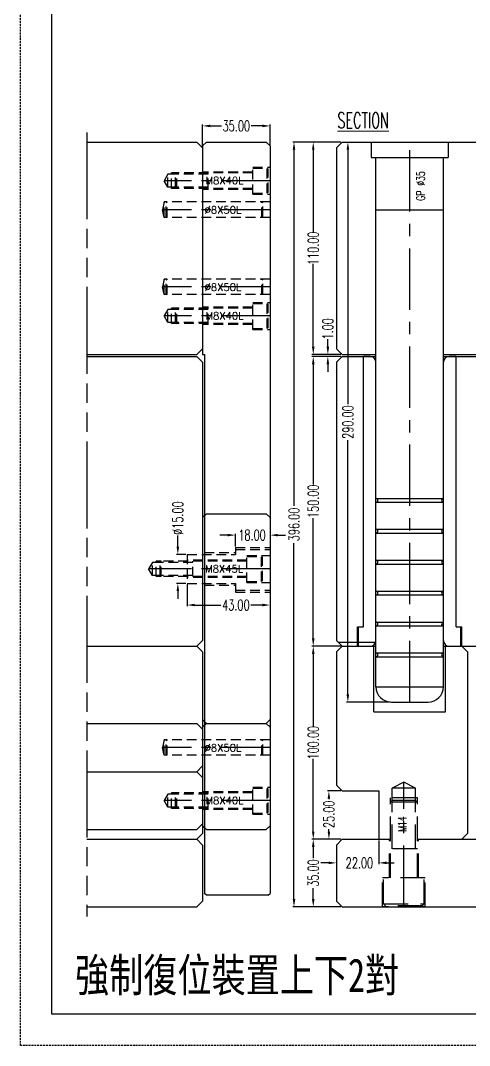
# Model space of a CAD drawing. Header units: inches. Extents: x 179987 to 181505, y -56815 to -55741.
# Drawn here: x 179987 to 180219, y -56815 to -56285 of the extents above; entities that cross this region are included whole.
import ezdxf

# ---------------------------------------------------------------- set-up
doc = ezdxf.new("R2010")
doc.units = ezdxf.units.IN
doc.header["$LTSCALE"] = 2
doc.header["$MEASUREMENT"] = 0
doc.header["$PDMODE"] = 3
doc.header["$PDSIZE"] = 0.3125
for name, pattern in [('CENTER', [50.8, 31.75, -6.35, 6.35, -6.35]), ('DASHED', [0.75, 0.5, -0.25]), ('HIDDEN', [9.525, 6.35, -3.175]), ('PHANTOM', [0.8, 0.45, -0.05, 0.1, -0.05, 0.1, -0.05])]:
    doc.linetypes.add(name, pattern=pattern)
doc.layers.get('0').update_dxf_attribs({"linetype": 'CONTINUOUS'})
doc.layers.get('Defpoints').update_dxf_attribs({"linetype": 'CONTINUOUS'})
for name, color, linetype in [('A', 7, 'CONTINUOUS'), ('PIN', 4, 'CONTINUOUS'), ('SCREW', 52, 'HIDDEN'), ('SLIDE', 6, 'CONTINUOUS'), ('text', 7, 'CONTINUOUS'), ('文字', 1, 'CONTINUOUS')]:
    doc.layers.add(name, color=color, linetype=linetype)
doc.layers.add('dim', color=3, linetype='CONTINUOUS', lineweight=15)
doc.layers.add('MBOM-ASSIS-LAYER', color=71, linetype='CONTINUOUS', lineweight=9)
doc.styles.add('ROMANC', font='romanc', dxfattribs={"width": 0.6, "height": 1})
doc.styles.get("Standard").update_dxf_attribs({"font": 'txt.shx', "width": 0.67})
doc.styles.add('txt', font='txt.shx', dxfattribs={"width": 0.75, "height": 3.2})
doc.styles.add('新字体', font='KAIU.TTF', dxfattribs={"width": 0.75})
doc.dimstyles.new('2.00', dxfattribs={"dimtxt": 5.5, "dimasz": 4, "dimexe": 0.666, "dimexo": 0.626, "dimgap": 1, "dimtad": 0, "dimzin": 0, "dimdsep": 46, "dimtxsty": 'Standard', "dimcen": 0.09, "dimclrd": 3, "dimclre": 3, "dimclrt": 7, "dimazin": 0, "dimtfac": 1, "dimtofl": 0, "dimtmove": 0, "dimatfit": 0, "dimfxl": 0, "dimtolj": 1, "dimtzin": 0, "dimarcsym": 0})

# ---------------------------------------------------------------- blocks, each defined once
blk = doc.blocks.new('*D40293')
at = {"layer": 'Defpoints', "color": 0}
for p in [(180145.88, -56457.51), (180153.29, -56457.51), (180153.29, -56458.51)]:
    blk.add_point(p, dxfattribs=at)
at = {"layer": 'dim', "color": 3, "linetype": 'ByBlock', "lineweight": -2}
for p, q in [((180145.88, -56453.51), (180145.88, -56449.51)), ((180152.66, -56457.51), (180145.22, -56457.51)), ((180152.66, -56458.51), (180145.22, -56458.51)), ((180145.88, -56462.51), (180145.88, -56466.51))]:
    blk.add_line(p, q, dxfattribs=at)
at = {"layer": 'dim', "color": 3, "linetype": 'ByBlock'}
for points in [[(180145.22, -56453.51), (180146.55, -56453.51), (180145.88, -56457.51)], [(180146.55, -56462.51), (180145.22, -56462.51), (180145.88, -56458.51)]]:
    blk.add_solid(points, dxfattribs=at)
at = {"layer": 'dim', "color": 7, "linetype": 'ByBlock', "insert": (180145.88, -56444.21), "char_height": 5.5, "attachment_point": 5, "rotation": 90}
blk.add_mtext('\\A1;1.00', dxfattribs=at)
blk = doc.blocks.new('*D40294')
at = {"layer": 'Defpoints', "color": 0}
for p in [(180138.32, -56347.51), (180153.29, -56347.51), (180153.29, -56457.51)]:
    blk.add_point(p, dxfattribs=at)
at = {"layer": 'dim', "color": 3, "linetype": 'ByBlock', "lineweight": -2}
for p, q in [((180152.66, -56347.51), (180137.66, -56347.51)), ((180138.32, -56351.51), (180138.32, -56394.45)), ((180138.32, -56453.51), (180138.32, -56410.58)), ((180152.66, -56457.51), (180137.66, -56457.51))]:
    blk.add_line(p, q, dxfattribs=at)
at = {"layer": 'dim', "color": 3, "linetype": 'ByBlock'}
for points in [[(180138.99, -56351.51), (180137.66, -56351.51), (180138.32, -56347.51)], [(180137.66, -56453.51), (180138.99, -56453.51), (180138.32, -56457.51)]]:
    blk.add_solid(points, dxfattribs=at)
at = {"layer": 'dim', "color": 7, "linetype": 'ByBlock', "insert": (180138.32, -56402.51), "char_height": 5.5, "attachment_point": 5, "rotation": 90}
blk.add_mtext('\\A1;110.00', dxfattribs=at)
blk = doc.blocks.new('*D40295')
at = {"layer": 'Defpoints', "color": 0}
for p in [(180138.32, -56458.51), (180153.29, -56458.51), (180153.29, -56608.51)]:
    blk.add_point(p, dxfattribs=at)
at = {"layer": 'dim', "color": 3, "linetype": 'ByBlock', "lineweight": -2}
for p, q in [((180152.66, -56458.51), (180137.66, -56458.51)), ((180138.32, -56462.51), (180138.32, -56524.84)), ((180138.32, -56604.51), (180138.32, -56542.19)), ((180152.66, -56608.51), (180137.66, -56608.51))]:
    blk.add_line(p, q, dxfattribs=at)
at = {"layer": 'dim', "color": 3, "linetype": 'ByBlock'}
for points in [[(180138.99, -56462.51), (180137.66, -56462.51), (180138.32, -56458.51)], [(180137.66, -56604.51), (180138.99, -56604.51), (180138.32, -56608.51)]]:
    blk.add_solid(points, dxfattribs=at)
at = {"layer": 'dim', "color": 7, "linetype": 'ByBlock', "insert": (180138.32, -56533.51), "char_height": 5.5, "attachment_point": 5, "rotation": 90}
blk.add_mtext('\\A1;150.00', dxfattribs=at)
blk = doc.blocks.new('*D40296')
at = {"layer": 'Defpoints', "color": 0}
for p in [(180138.32, -56608.51), (180153.29, -56608.51), (180153.29, -56708.51)]:
    blk.add_point(p, dxfattribs=at)
at = {"layer": 'dim', "color": 3, "linetype": 'ByBlock', "lineweight": -2}
for p, q in [((180152.66, -56608.51), (180137.66, -56608.51)), ((180138.32, -56612.51), (180138.32, -56650.14)), ((180138.32, -56704.51), (180138.32, -56666.88)), ((180152.66, -56708.51), (180137.66, -56708.51))]:
    blk.add_line(p, q, dxfattribs=at)
at = {"layer": 'dim', "color": 3, "linetype": 'ByBlock'}
for points in [[(180138.99, -56612.51), (180137.66, -56612.51), (180138.32, -56608.51)], [(180137.66, -56704.51), (180138.99, -56704.51), (180138.32, -56708.51)]]:
    blk.add_solid(points, dxfattribs=at)
at = {"layer": 'dim', "color": 7, "linetype": 'ByBlock', "insert": (180138.32, -56658.51), "char_height": 5.5, "attachment_point": 5, "rotation": 90}
blk.add_mtext('\\A1;100.00', dxfattribs=at)
blk = doc.blocks.new('*D40297')
at = {"layer": 'Defpoints', "color": 0}
for p in [(180138.32, -56708.51), (180153.29, -56708.51), (180153.29, -56743.51)]:
    blk.add_point(p, dxfattribs=at)
at = {"layer": 'dim', "color": 3, "linetype": 'ByBlock', "lineweight": -2}
for p, q in [((180152.66, -56708.51), (180137.66, -56708.51)), ((180138.32, -56712.51), (180138.32, -56718.26)), ((180138.32, -56739.51), (180138.32, -56733.77)), ((180152.66, -56743.51), (180137.66, -56743.51))]:
    blk.add_line(p, q, dxfattribs=at)
at = {"layer": 'dim', "color": 3, "linetype": 'ByBlock'}
for points in [[(180138.99, -56712.51), (180137.66, -56712.51), (180138.32, -56708.51)], [(180137.66, -56739.51), (180138.99, -56739.51), (180138.32, -56743.51)]]:
    blk.add_solid(points, dxfattribs=at)
at = {"layer": 'dim', "color": 7, "linetype": 'ByBlock', "insert": (180138.32, -56726.01), "char_height": 5.5, "attachment_point": 5, "rotation": 90}
blk.add_mtext('\\A1;35.00', dxfattribs=at)
blk = doc.blocks.new('*D40298')
at = {"layer": 'Defpoints', "color": 0}
for p in [(180146.44, -56683.51), (180153.29, -56683.51), (180153.29, -56708.51)]:
    blk.add_point(p, dxfattribs=at)
at = {"layer": 'dim', "color": 3, "linetype": 'ByBlock', "lineweight": -2}
for p, q in [((180152.66, -56683.51), (180145.77, -56683.51)), ((180146.44, -56687.51), (180146.44, -56687.8)), ((180146.44, -56704.51), (180146.44, -56703.31)), ((180152.66, -56708.51), (180145.77, -56708.51))]:
    blk.add_line(p, q, dxfattribs=at)
at = {"layer": 'dim', "color": 3, "linetype": 'ByBlock'}
for points in [[(180147.1, -56687.51), (180145.77, -56687.51), (180146.44, -56683.51)], [(180145.77, -56704.51), (180147.1, -56704.51), (180146.44, -56708.51)]]:
    blk.add_solid(points, dxfattribs=at)
at = {"layer": 'dim', "color": 7, "linetype": 'ByBlock', "insert": (180146.44, -56695.56), "char_height": 5.5, "attachment_point": 5, "rotation": 90}
blk.add_mtext('\\A1;25.00', dxfattribs=at)
blk = doc.blocks.new('*D40299')
at = {"layer": 'Defpoints', "color": 0}
for p in [(180150.29, -56711.51), (180172.29, -56708.51), (180172.29, -56720.73)]:
    blk.add_point(p, dxfattribs=at)
at = {"layer": 'dim', "color": 3, "linetype": 'ByBlock', "lineweight": -2}
for p, q in [((180150.29, -56712.14), (180150.29, -56721.39)), ((180172.29, -56709.14), (180172.29, -56721.39)), ((180146.29, -56720.73), (180142.29, -56720.73)), ((180176.29, -56720.73), (180180.29, -56720.73))]:
    blk.add_line(p, q, dxfattribs=at)
at = {"layer": 'dim', "color": 3, "linetype": 'ByBlock'}
for points in [[(180146.29, -56721.39), (180146.29, -56720.06), (180150.29, -56720.73)], [(180176.29, -56720.06), (180176.29, -56721.39), (180172.29, -56720.73)]]:
    blk.add_solid(points, dxfattribs=at)
at = {"layer": 'dim', "color": 7, "linetype": 'ByBlock', "insert": (180162.26, -56720.73), "char_height": 5.5, "attachment_point": 5}
blk.add_mtext('\\A1;22.00', dxfattribs=at)
blk = doc.blocks.new('*D40300')
at = {"layer": 'Defpoints', "color": 0}
for p in [(180128.35, -56347.51), (180153.29, -56347.51), (180153.29, -56743.51)]:
    blk.add_point(p, dxfattribs=at)
at = {"layer": 'dim', "color": 3, "linetype": 'ByBlock', "lineweight": -2}
for p, q in [((180152.66, -56347.51), (180127.69, -56347.51)), ((180128.35, -56351.51), (180128.35, -56535.91)), ((180128.35, -56739.51), (180128.35, -56555.11)), ((180152.66, -56743.51), (180127.69, -56743.51))]:
    blk.add_line(p, q, dxfattribs=at)
at = {"layer": 'dim', "color": 3, "linetype": 'ByBlock'}
for points in [[(180129.02, -56351.51), (180127.69, -56351.51), (180128.35, -56347.51)], [(180127.69, -56739.51), (180129.02, -56739.51), (180128.35, -56743.51)]]:
    blk.add_solid(points, dxfattribs=at)
at = {"layer": 'dim', "color": 7, "linetype": 'ByBlock', "insert": (180128.35, -56545.51), "char_height": 5.5, "attachment_point": 5, "rotation": 90}
blk.add_mtext('\\A1;396.00', dxfattribs=at)
blk = doc.blocks.new('*D40321')
at = {"layer": 'Defpoints', "color": 0}
for p in [(180153.29, -56347.51), (180156.27, -56347.51), (180178.79, -56637.51)]:
    blk.add_point(p, dxfattribs=at)
at = {"layer": 'dim', "color": 3, "linetype": 'ByBlock', "lineweight": -2}
for p, q in [((180153.92, -56347.51), (180156.93, -56347.51)), ((180156.27, -56351.51), (180156.27, -56483.22)), ((180156.27, -56633.51), (180156.27, -56501.8)), ((180178.16, -56637.51), (180155.6, -56637.51))]:
    blk.add_line(p, q, dxfattribs=at)
at = {"layer": 'dim', "color": 3, "linetype": 'ByBlock'}
for points in [[(180156.93, -56351.51), (180155.6, -56351.51), (180156.27, -56347.51)], [(180155.6, -56633.51), (180156.93, -56633.51), (180156.27, -56637.51)]]:
    blk.add_solid(points, dxfattribs=at)
at = {"layer": 'dim', "color": 7, "linetype": 'ByBlock', "insert": (180156.27, -56492.51), "char_height": 5.5, "attachment_point": 5, "rotation": 90}
blk.add_mtext('\\A1;290.00', dxfattribs=at)
blk = doc.blocks.new('*D40359')
at = {"layer": 'Defpoints', "color": 0}
for p in [(180115.96, -56339.15), (180080.96, -56350.51), (180115.96, -56349.51)]:
    blk.add_point(p, dxfattribs=at)
at = {"layer": 'dim', "color": 3, "linetype": 'ByBlock', "lineweight": -2}
for p, q in [((180080.96, -56349.89), (180080.96, -56338.48)), ((180084.96, -56339.15), (180090.7, -56339.15)), ((180111.96, -56339.15), (180106.22, -56339.15)), ((180115.96, -56348.89), (180115.96, -56338.48))]:
    blk.add_line(p, q, dxfattribs=at)
at = {"layer": 'dim', "color": 3, "linetype": 'ByBlock'}
for points in [[(180084.96, -56338.48), (180084.96, -56339.81), (180080.96, -56339.15)], [(180111.96, -56339.81), (180111.96, -56338.48), (180115.96, -56339.15)]]:
    blk.add_solid(points, dxfattribs=at)
at = {"layer": 'dim', "color": 7, "linetype": 'ByBlock', "insert": (180098.46, -56339.15), "char_height": 5.5, "attachment_point": 5}
blk.add_mtext('\\A1;35.00', dxfattribs=at)
blk = doc.blocks.new('*D40360')
at = {"layer": 'Defpoints', "color": 0}
for p in [(180072.96, -56576.01), (180115.96, -56587.23), (180115.96, -56587.23)]:
    blk.add_point(p, dxfattribs=at)
at = {"layer": 'dim', "color": 3, "linetype": 'ByBlock', "lineweight": -2}
for p, q in [((180072.96, -56576.64), (180072.96, -56587.89)), ((180076.96, -56587.23), (180090.48, -56587.23)), ((180111.96, -56587.23), (180105.99, -56587.23)), ((180115.96, -56586.6), (180115.96, -56586.56))]:
    blk.add_line(p, q, dxfattribs=at)
at = {"layer": 'dim', "color": 3, "linetype": 'ByBlock'}
for points in [[(180076.96, -56586.56), (180076.96, -56587.89), (180072.96, -56587.23)], [(180111.96, -56587.89), (180111.96, -56586.56), (180115.96, -56587.23)]]:
    blk.add_solid(points, dxfattribs=at)
at = {"layer": 'dim', "color": 7, "linetype": 'ByBlock', "insert": (180098.24, -56587.23), "char_height": 5.5, "attachment_point": 5}
blk.add_mtext('\\A1;43.00', dxfattribs=at)
blk = doc.blocks.new('*D40361')
at = {"layer": 'Defpoints', "color": 0}
for p in [(180072.96, -56561.01), (180068.16, -56576.01), (180072.96, -56576.01)]:
    blk.add_point(p, dxfattribs=at)
at = {"layer": 'dim', "color": 3, "linetype": 'ByBlock', "lineweight": -2}
for p, q in [((180068.16, -56557.01), (180068.16, -56551.21)), ((180072.33, -56561.01), (180067.49, -56561.01)), ((180072.33, -56576.01), (180067.49, -56576.01)), ((180068.16, -56580.01), (180068.16, -56584.01))]:
    blk.add_line(p, q, dxfattribs=at)
at = {"layer": 'dim', "color": 3, "linetype": 'ByBlock'}
for points in [[(180067.49, -56557.01), (180068.83, -56557.01), (180068.16, -56561.01)], [(180068.83, -56580.01), (180067.49, -56580.01), (180068.16, -56576.01)]]:
    blk.add_solid(points, dxfattribs=at)
at = {"layer": 'dim', "color": 7, "linetype": 'ByBlock', "insert": (180068.16, -56542.23), "char_height": 5.5, "attachment_point": 5, "rotation": 90}
blk.add_mtext('{\\Ftxt.shx;%%C15.00}', dxfattribs=at)
blk = doc.blocks.new('*D40362')
at = {"layer": 'Defpoints', "color": 0}
for p in [(180115.96, -56543.96), (180115.96, -56551.03), (180097.96, -56557.51)]:
    blk.add_point(p, dxfattribs=at)
at = {"layer": 'dim', "color": 3, "linetype": 'ByBlock', "lineweight": -2}
for p, q in [((180115.96, -56544.59), (180115.96, -56551.69)), ((180093.96, -56551.03), (180089.96, -56551.03)), ((180097.96, -56556.89), (180097.96, -56550.36)), ((180119.96, -56551.03), (180123.96, -56551.03))]:
    blk.add_line(p, q, dxfattribs=at)
at = {"layer": 'dim', "color": 3, "linetype": 'ByBlock'}
for points in [[(180093.96, -56551.69), (180093.96, -56550.36), (180097.96, -56551.03)], [(180119.96, -56550.36), (180119.96, -56551.69), (180115.96, -56551.03)]]:
    blk.add_solid(points, dxfattribs=at)
at = {"layer": 'dim', "color": 7, "linetype": 'ByBlock', "insert": (180106.62, -56551.03), "char_height": 5.5, "attachment_point": 5}
blk.add_mtext('\\A1;18.00', dxfattribs=at)

msp = doc.modelspace()

# ---------------------------------------------------------------- linework, layer by layer
at = {"color": 123, "linetype": 'PHANTOM', "ltscale": 50}
msp.add_line((180020.96, -56342.513), (180020.96, -56748.513), dxfattribs=at)
at = {"linetype": 'Continuous'}
for p, q in [((180020.96, -56347.513), (180077.96, -56347.513)), ((180080.96, -56350.513), (180077.96, -56347.513)), ((180080.96, -56350.513), (180080.96, -56454.513)), ((180150.289, -56350.513), (180153.289, -56347.513)), ((180150.289, -56350.513), (180150.289, -56454.513)), ((180153.289, -56347.513), (180547.289, -56347.513)), ((180170.789, -56629.513), (180170.789, -56355.513)), ((180205.789, -56629.513), (180205.789, -56355.513)), ((180020.96, -56457.513), (180077.96, -56457.513)), ((180020.96, -56458.513), (180077.96, -56458.513)), ((180080.96, -56454.513), (180077.96, -56457.513)), ((180080.96, -56461.513), (180077.96, -56458.513)), ((180150.289, -56454.513), (180153.289, -56457.513)), ((180153.289, -56458.513), (180150.289, -56461.513)), ((180153.289, -56457.513), (180170.789, -56457.513)), ((180153.289, -56458.513), (180170.789, -56458.513)), ((180164.289, -56598.513), (180164.289, -56458.513)), ((180205.789, -56457.513), (180412.789, -56457.513)), ((180205.789, -56458.513), (180412.789, -56458.513)), ((180212.289, -56598.513), (180212.289, -56458.513)), ((180080.96, -56461.513), (180080.96, -56605.513)), ((180150.289, -56461.513), (180150.289, -56605.513)), ((180170.789, -56532.027), (180205.789, -56532.027)), ((180170.789, -56534.027), (180205.789, -56534.027)), ((180170.789, -56548.027), (180205.789, -56548.027)), ((180170.789, -56550.027), (180205.789, -56550.027)), ((180170.789, -56564.027), (180205.789, -56564.027)), ((180170.789, -56566.027), (180205.789, -56566.027)), ((180170.789, -56580.027), (180205.789, -56580.027)), ((180170.789, -56582.027), (180205.789, -56582.027)), ((180170.789, -56596.027), (180205.789, -56596.027)), ((180161.289, -56598.513), (180164.289, -56598.513)), ((180161.289, -56608.513), (180161.289, -56598.513)), ((180161.789, -56608.513), (180161.789, -56598.513)), ((180170.789, -56598.027), (180205.789, -56598.027)), ((180212.289, -56598.513), (180215.289, -56598.513)), ((180214.789, -56608.513), (180214.789, -56598.513)), ((180215.289, -56608.513), (180215.289, -56598.513)), ((180080.96, -56605.513), (180077.96, -56608.513)), ((180150.289, -56605.513), (180153.289, -56608.513)), ((180151.289, -56606.513), (180170.618, -56606.513)), ((180020.96, -56608.513), (180077.96, -56608.513)), ((180080.96, -56611.513), (180077.96, -56608.513)), ((180080.96, -56611.513), (180080.96, -56705.513)), ((180153.289, -56608.513), (180150.289, -56611.513)), ((180150.289, -56611.513), (180150.289, -56680.513)), ((180153.289, -56608.513), (180170.789, -56608.513)), ((180169.789, -56642.513), (180169.789, -56608.513)), ((180170.789, -56612.027), (180205.789, -56612.027)), ((180205.789, -56608.513), (180322.128, -56608.513)), ((180206.789, -56642.513), (180206.789, -56608.513)), ((180215.289, -56608.513), (180218.289, -56611.513)), ((180218.289, -56611.513), (180218.289, -56705.513)), ((180170.789, -56614.027), (180205.789, -56614.027)), ((180020.96, -56648.513), (180077.96, -56648.513)), ((180077.96, -56648.513), (180080.96, -56651.513)), ((180080.96, -56646.513), (180080.96, -56700.513)), ((180080.96, -56651.513), (180080.96, -56670.513)), ((180080.96, -56670.513), (180077.96, -56673.513)), ((180020.96, -56673.513), (180077.96, -56673.513)), ((180077.96, -56673.513), (180080.96, -56676.513)), ((180150.289, -56680.513), (180153.289, -56683.513)), ((180153.289, -56683.513), (180172.289, -56683.513)), ((180172.289, -56683.513), (180172.289, -56708.513)), ((180080.96, -56700.513), (180077.96, -56703.513)), ((180020.96, -56703.513), (180077.96, -56703.513)), ((180080.96, -56705.513), (180077.96, -56708.513)), ((180215.289, -56708.513), (180218.289, -56705.513)), ((180020.96, -56708.513), (180077.96, -56708.513)), ((180080.96, -56711.513), (180077.96, -56708.513)), ((180080.96, -56711.513), (180080.96, -56740.513)), ((180153.289, -56708.513), (180150.289, -56711.513)), ((180150.289, -56711.513), (180150.289, -56740.513)), ((180153.289, -56708.513), (180178.289, -56708.513)), ((180192.289, -56708.513), (180412.789, -56708.513)), ((180020.96, -56743.513), (180077.96, -56743.513)), ((180080.96, -56740.513), (180077.96, -56743.513)), ((180150.289, -56740.513), (180153.289, -56743.513)), ((180153.289, -56743.513), (180547.289, -56743.513))]:
    msp.add_line(p, q, dxfattribs=at)
for p, q in [((180168.289, -56347.513), (180208.289, -56347.513)), ((180168.289, -56347.513), (180168.289, -56355.513)), ((180208.289, -56347.513), (180208.289, -56355.513)), ((180168.289, -56355.513), (180208.289, -56355.513)), ((180170.789, -56382.513), (180205.789, -56382.513)), ((180167.789, -56458.513), (180164.29, -56458.513)), ((180212.288, -56458.513), (180208.789, -56458.513)), ((180170.789, -56629.513), (180205.789, -56629.513)), ((180178.789, -56637.513), (180197.789, -56637.513)), ((180169.789, -56642.513), (180206.789, -56642.513))]:
    msp.add_line(p, q)
at = {"linetype": 'CENTER', "ltscale": 0.5}
for p, q in [((180188.289, -56637.513), (180188.289, -56347.513)), ((180185.289, -56743.513), (180185.289, -56679.013))]:
    msp.add_line(p, q, dxfattribs=at)
at = {"color": 30, "linetype": 'HIDDEN', "ltscale": 0.4}
for p, q in [((180097.96, -56557.513), (180115.96, -56557.513)), ((180097.96, -56557.513), (180097.96, -56561.013)), ((180097.96, -56558.513), (180115.96, -56558.513)), ((180072.96, -56561.013), (180097.96, -56561.013)), ((180072.96, -56561.013), (180072.96, -56576.013)), ((180081.96, -56560.013), (180097.96, -56560.013)), ((180072.96, -56576.013), (180097.96, -56576.013)), ((180081.96, -56577.013), (180097.96, -56577.013)), ((180097.96, -56576.013), (180097.96, -56580.513)), ((180097.96, -56579.513), (180115.96, -56579.513)), ((180097.96, -56580.513), (180115.96, -56580.513))]:
    msp.add_line(p, q, dxfattribs=at)
at = {"linetype": 'HIDDEN'}
for p, q in [((180185.289, -56679.013), (180179.289, -56682.013)), ((180191.289, -56682.013), (180185.289, -56679.013)), ((180191.289, -56682.013), (180179.289, -56682.013)), ((180179.289, -56713.513), (180179.289, -56682.013)), ((180191.289, -56713.513), (180191.289, -56682.013)), ((180192.289, -56687.013), (180178.289, -56687.013)), ((180178.289, -56728.513), (180178.289, -56687.013)), ((180179.289, -56688.513), (180178.289, -56689.313)), ((180192.289, -56689.313), (180178.289, -56689.313)), ((180191.289, -56688.513), (180179.289, -56688.513)), ((180191.289, -56688.513), (180192.289, -56689.313)), ((180192.289, -56728.513), (180192.289, -56687.013)), ((180177.789, -56728.513), (180177.789, -56708.513)), ((180192.789, -56728.513), (180192.789, -56708.513)), ((180192.289, -56713.513), (180178.289, -56713.513)), ((180174.289, -56743.513), (180174.289, -56728.513)), ((180196.289, -56728.513), (180174.289, -56728.513)), ((180174.789, -56742.013), (180174.789, -56728.513)), ((180195.789, -56742.013), (180195.789, -56728.513)), ((180196.289, -56743.513), (180196.289, -56728.513)), ((180196.289, -56743.513), (180174.289, -56743.513)), ((180174.789, -56742.013), (180195.789, -56742.013)), ((180174.789, -56742.013), (180175.789, -56743.013)), ((180194.789, -56743.013), (180175.789, -56743.013)), ((180194.789, -56743.013), (180195.789, -56742.013))]:
    msp.add_line(p, q, dxfattribs=at)
for centre, radius, start, end in [((180167.789, -56461.513), 3, 0, 90), ((180208.789, -56461.513), 3, 90, 180), ((180178.789, -56629.513), 8, 180, 270), ((180197.789, -56629.513), 8, 270, 0)]:
    msp.add_arc(centre, radius, start, end)
at = {"linetype": 'Continuous'}
for centre, radius, start, end in [((180170.789, -56533.027), 1, 270, 90), ((180205.789, -56533.027), 1, 90, 270), ((180170.789, -56549.027), 1, 270, 90), ((180205.789, -56549.027), 1, 90, 270), ((180170.789, -56565.027), 1, 270, 90), ((180205.789, -56565.027), 1, 90, 270), ((180170.789, -56581.027), 1, 270, 90), ((180205.789, -56581.027), 1, 90, 270), ((180170.789, -56597.027), 1, 270, 90), ((180205.789, -56597.027), 1, 90, 270), ((180167.789, -56605.513), 3, 270, 0), ((180208.789, -56605.513), 3, 180, 270), ((180170.789, -56613.027), 1, 270, 90), ((180205.789, -56613.027), 1, 90, 270)]:
    msp.add_arc(centre, radius, start, end, dxfattribs=at)
at = {"layer": 'A', "linetype": 'DASHED'}
for p, q in [((179986.634, -56815.29), (179986.634, -55741.104)), ((181505.31, -56815.29), (179986.634, -56815.29))]:
    msp.add_line(p, q, dxfattribs=at)
at = {"layer": 'A'}
for p, q in [((180002.856, -56799.068), (180002.856, -55757.325)), ((181489.089, -56799.068), (180002.856, -56799.068))]:
    msp.add_line(p, q, dxfattribs=at)
at = {"layer": 'PIN', "linetype": 'HIDDEN', "ltscale": 0.4}
for p, q in [((180061.119, -56378.513), (180060.278, -56382.513)), ((180115.96, -56378.513), (180061.119, -56378.513)), ((180061.119, -56386.451), (180061.119, -56378.513)), ((180062.658, -56378.513), (180061.119, -56378.513)), ((180062.158, -56379.013), (180062.658, -56378.513)), ((180062.158, -56385.982), (180062.158, -56379.044)), ((180062.658, -56386.482), (180062.658, -56378.544)), ((180112.16, -56379.013), (180111.66, -56378.513)), ((180111.66, -56386.513), (180111.66, -56378.544)), ((180112.16, -56386.013), (180112.16, -56379.013)), ((180061.119, -56386.513), (180060.278, -56382.513)), ((180115.96, -56386.513), (180061.119, -56386.513)), ((180062.658, -56386.513), (180061.119, -56386.513)), ((180062.158, -56386.013), (180062.658, -56386.513)), ((180112.16, -56386.013), (180111.66, -56386.513)), ((180061.119, -56418.513), (180060.278, -56422.513)), ((180115.96, -56418.513), (180061.119, -56418.513)), ((180061.119, -56426.451), (180061.119, -56418.513)), ((180062.658, -56418.513), (180061.119, -56418.513)), ((180062.158, -56419.013), (180062.658, -56418.513)), ((180062.158, -56425.982), (180062.158, -56419.044)), ((180062.658, -56426.482), (180062.658, -56418.544)), ((180112.16, -56419.013), (180111.66, -56418.513)), ((180111.66, -56426.513), (180111.66, -56418.544)), ((180112.16, -56426.013), (180112.16, -56419.013)), ((180061.119, -56426.513), (180060.278, -56422.513)), ((180115.96, -56426.513), (180061.119, -56426.513)), ((180062.658, -56426.513), (180061.119, -56426.513)), ((180062.158, -56426.013), (180062.658, -56426.513)), ((180112.16, -56426.013), (180111.66, -56426.513)), ((180061.119, -56657.013), (180060.278, -56661.013)), ((180115.96, -56657.013), (180061.119, -56657.013)), ((180061.119, -56664.951), (180061.119, -56657.013)), ((180062.658, -56657.013), (180061.119, -56657.013)), ((180062.158, -56657.513), (180062.658, -56657.013)), ((180062.158, -56664.482), (180062.158, -56657.544)), ((180062.658, -56664.982), (180062.658, -56657.044)), ((180112.16, -56657.513), (180111.66, -56657.013)), ((180111.66, -56665.013), (180111.66, -56657.044)), ((180112.16, -56664.513), (180112.16, -56657.513)), ((180061.119, -56665.013), (180060.278, -56661.013)), ((180115.96, -56665.013), (180061.119, -56665.013)), ((180062.658, -56665.013), (180061.119, -56665.013)), ((180062.158, -56664.513), (180062.658, -56665.013)), ((180112.16, -56664.513), (180111.66, -56665.013))]:
    msp.add_line(p, q, dxfattribs=at)
at = {"layer": 'PIN', "linetype": 'CENTER', "ltscale": 0.4}
for p, q in [((180115.96, -56382.513), (180060.278, -56382.513)), ((180115.96, -56422.513), (180060.278, -56422.513)), ((180115.96, -56661.013), (180060.278, -56661.013))]:
    msp.add_line(p, q, dxfattribs=at)
at = {"layer": 'SCREW', "linetype": 'HIDDEN', "ltscale": 0.4}
for p, q in [((180106.96, -56363.013), (180080.96, -56363.013)), ((180106.96, -56374.513), (180106.96, -56360.513)), ((180106.96, -56360.513), (180115.96, -56360.513)), ((180106.96, -56361.013), (180114.46, -56361.013)), ((180114.46, -56374.013), (180114.46, -56361.013)), ((180114.46, -56361.013), (180114.96, -56361.513)), ((180114.96, -56373.513), (180114.96, -56361.513)), ((180062.96, -56364.138), (180061.012, -56367.513)), ((180062.96, -56370.888), (180061.012, -56367.513)), ((180066.96, -56364.138), (180062.96, -56364.138)), ((180062.96, -56370.888), (180062.96, -56364.138)), ((180106.96, -56363.513), (180064.96, -56363.513)), ((180067.585, -56363.513), (180064.96, -56363.513)), ((180064.96, -56371.513), (180064.96, -56363.513)), ((180066.96, -56364.138), (180067.585, -56363.513)), ((180066.96, -56370.888), (180066.96, -56364.138)), ((180083.96, -56364.138), (180066.96, -56364.138)), ((180067.585, -56371.513), (180067.585, -56363.513)), ((180083.96, -56371.513), (180083.96, -56363.513)), ((180066.96, -56370.888), (180062.96, -56370.888)), ((180106.96, -56371.513), (180064.96, -56371.513)), ((180067.585, -56371.513), (180064.96, -56371.513)), ((180066.96, -56370.888), (180067.585, -56371.513)), ((180083.96, -56370.888), (180066.96, -56370.888)), ((180106.96, -56372.013), (180080.96, -56372.013)), ((180114.46, -56374.013), (180114.96, -56373.513)), ((180106.96, -56374.013), (180114.46, -56374.013)), ((180106.96, -56374.513), (180115.96, -56374.513)), ((180106.96, -56444.513), (180106.96, -56430.513)), ((180106.96, -56430.513), (180115.96, -56430.513)), ((180106.96, -56431.013), (180114.46, -56431.013)), ((180114.46, -56444.013), (180114.46, -56431.013)), ((180114.46, -56431.013), (180114.96, -56431.513)), ((180114.96, -56443.513), (180114.96, -56431.513)), ((180062.96, -56434.138), (180061.012, -56437.513)), ((180066.96, -56434.138), (180062.96, -56434.138)), ((180062.96, -56440.888), (180062.96, -56434.138)), ((180106.96, -56433.513), (180064.96, -56433.513)), ((180067.585, -56433.513), (180064.96, -56433.513)), ((180064.96, -56441.513), (180064.96, -56433.513)), ((180066.96, -56434.138), (180067.585, -56433.513)), ((180066.96, -56440.888), (180066.96, -56434.138)), ((180083.96, -56434.138), (180066.96, -56434.138)), ((180067.585, -56441.513), (180067.585, -56433.513)), ((180106.96, -56433.013), (180080.96, -56433.013)), ((180083.96, -56441.513), (180083.96, -56433.513)), ((180062.96, -56440.888), (180061.012, -56437.513)), ((180066.96, -56440.888), (180062.96, -56440.888)), ((180106.96, -56441.513), (180064.96, -56441.513)), ((180067.585, -56441.513), (180064.96, -56441.513)), ((180066.96, -56440.888), (180067.585, -56441.513)), ((180083.96, -56440.888), (180066.96, -56440.888)), ((180106.96, -56442.013), (180080.96, -56442.013)), ((180106.96, -56444.013), (180114.46, -56444.013)), ((180106.96, -56444.513), (180115.96, -56444.513)), ((180114.46, -56444.013), (180114.96, -56443.513)), ((180103.96, -56564.513), (180056.96, -56564.513)), ((180059.585, -56564.513), (180056.96, -56564.513)), ((180056.96, -56572.513), (180056.96, -56564.513)), ((180058.96, -56565.138), (180059.585, -56564.513)), ((180059.585, -56572.513), (180059.585, -56564.513)), ((180103.96, -56564.013), (180072.96, -56564.013)), ((180075.96, -56572.513), (180075.96, -56564.513)), ((180103.96, -56561.513), (180115.96, -56561.513)), ((180103.96, -56575.513), (180103.96, -56561.513)), ((180103.96, -56562.013), (180111.46, -56562.013)), ((180111.46, -56562.013), (180111.96, -56562.513)), ((180111.46, -56575.013), (180111.46, -56562.013)), ((180111.96, -56574.513), (180111.96, -56562.513)), ((180054.96, -56565.138), (180053.012, -56568.513)), ((180054.96, -56571.888), (180053.012, -56568.513)), ((180058.96, -56565.138), (180054.96, -56565.138)), ((180054.96, -56571.888), (180054.96, -56565.138)), ((180075.96, -56565.138), (180058.96, -56565.138)), ((180058.96, -56571.888), (180058.96, -56565.138)), ((180058.96, -56571.888), (180054.96, -56571.888)), ((180103.96, -56572.513), (180056.96, -56572.513)), ((180059.585, -56572.513), (180056.96, -56572.513)), ((180058.96, -56571.888), (180059.585, -56572.513)), ((180075.96, -56571.888), (180058.96, -56571.888)), ((180103.96, -56573.013), (180072.96, -56573.013)), ((180103.96, -56575.013), (180111.46, -56575.013)), ((180111.46, -56575.013), (180111.96, -56574.513)), ((180103.96, -56575.513), (180115.96, -56575.513)), ((180106.96, -56695.513), (180106.96, -56681.513)), ((180106.96, -56681.513), (180115.96, -56681.513)), ((180062.96, -56685.138), (180061.012, -56688.513)), ((180066.96, -56685.138), (180062.96, -56685.138)), ((180062.96, -56691.888), (180062.96, -56685.138)), ((180106.96, -56684.513), (180064.96, -56684.513)), ((180067.585, -56684.513), (180064.96, -56684.513)), ((180064.96, -56692.513), (180064.96, -56684.513)), ((180066.96, -56685.138), (180067.585, -56684.513)), ((180066.96, -56691.888), (180066.96, -56685.138)), ((180083.96, -56685.138), (180066.96, -56685.138)), ((180067.585, -56692.513), (180067.585, -56684.513)), ((180106.96, -56684.013), (180080.96, -56684.013)), ((180083.96, -56692.513), (180083.96, -56684.513)), ((180106.96, -56682.013), (180114.46, -56682.013)), ((180114.46, -56695.013), (180114.46, -56682.013)), ((180114.46, -56682.013), (180114.96, -56682.513)), ((180114.96, -56694.513), (180114.96, -56682.513)), ((180062.96, -56691.888), (180061.012, -56688.513)), ((180066.96, -56691.888), (180062.96, -56691.888)), ((180066.96, -56691.888), (180067.585, -56692.513)), ((180083.96, -56691.888), (180066.96, -56691.888)), ((180106.96, -56692.513), (180064.96, -56692.513)), ((180067.585, -56692.513), (180064.96, -56692.513)), ((180106.96, -56693.013), (180080.96, -56693.013)), ((180106.96, -56695.013), (180114.46, -56695.013)), ((180106.96, -56695.513), (180115.96, -56695.513)), ((180114.46, -56695.013), (180114.96, -56694.513))]:
    msp.add_line(p, q, dxfattribs=at)
at = {"layer": 'SCREW', "linetype": 'CENTER', "ltscale": 0.4}
for p, q in [((180115.96, -56367.513), (180061.012, -56367.513)), ((180115.96, -56437.513), (180061.012, -56437.513)), ((180115.96, -56568.513), (180053.012, -56568.513)), ((180115.96, -56688.513), (180061.012, -56688.513))]:
    msp.add_line(p, q, dxfattribs=at)
at = {"layer": 'SLIDE', "color": 60}
for p, q in [((180080.96, -56349.513), (180082.96, -56347.513)), ((180080.96, -56349.513), (180080.96, -56457.513)), ((180082.96, -56347.513), (180113.96, -56347.513)), ((180113.96, -56347.513), (180115.96, -56349.513)), ((180115.96, -56349.513), (180115.96, -56736.513)), ((180080.96, -56457.513), (180081.96, -56457.513)), ((180081.96, -56457.513), (180081.96, -56736.513)), ((180080.96, -56541.985), (180082.96, -56539.985)), ((180082.96, -56539.985), (180113.96, -56539.985)), ((180113.96, -56539.985), (180115.96, -56541.985)), ((180080.96, -56646.513), (180082.96, -56648.513)), ((180080.96, -56650.513), (180082.96, -56648.513)), ((180082.96, -56648.513), (180113.96, -56648.513)), ((180113.96, -56648.513), (180115.96, -56646.513)), ((180113.96, -56648.513), (180115.96, -56650.513)), ((180082.96, -56703.513), (180080.96, -56701.513)), ((180115.96, -56701.513), (180113.96, -56703.513)), ((180082.96, -56703.513), (180113.96, -56703.513)), ((180082.96, -56737.513), (180081.96, -56736.513)), ((180114.96, -56737.513), (180082.96, -56737.513)), ((180114.96, -56737.513), (180115.96, -56736.513))]:
    msp.add_line(p, q, dxfattribs=at)

# ---------------------------------------------------------------- texts
at = {"linetype": 'HIDDEN', "insert": (180182.236, -56704.611), "char_height": 4.32, "width": 5.1088, "attachment_point": 1, "rotation": 90}
msp.add_mtext('M14', dxfattribs=at)
at = {"layer": 'dim', "linetype": 'ByBlock', "style": 'ROMANC', "width": 0.6}
msp.add_text('%%uSECTION', height=8.1, dxfattribs=at).set_placement((180150.856, -56340.31))
at = {"layer": 'MBOM-ASSIS-LAYER', "color": 1, "style": '新字体', "width": 0.75}
msp.add_text('強制復位裝置上下2對', height=17.2795, dxfattribs=at).set_placement((180014.928, -56787.503))
at = {"layer": 'text', "insert": (180191.811, -56377.895), "char_height": 4.32, "width": 34.38046, "attachment_point": 1, "rotation": 90}
msp.add_mtext('GP %%c35', dxfattribs=at)
at = {"layer": '文字', "linetype": 'Continuous', "style": 'txt'}
for s, p in [('M8X40L', (180082.499, -56369.386)), ('%%C8X50L', (180082, -56384.578)), ('%%C8X50L', (180082, -56424.578)), ('M8X40L', (180082.499, -56439.386)), ('M8X45L', (180082.315, -56570.386)), ('%%C8X50L', (180082, -56663.078)), ('M8X40L', (180082.499, -56690.386))]:
    msp.add_text(s, height=3.8016, dxfattribs=at).set_placement(p)

# ---------------------------------------------------------------- dimensions: what is measured, and where the dimension line sits
at = {"layer": 'dim', "linetype": 'ByBlock'}
dim = msp.add_linear_dim(base=(180115.96, -56339.148), p1=(180080.96, -56350.513), p2=(180115.96, -56349.513), dimstyle='2.00', dxfattribs=at)
dim.commit()
dim.dimension.update_dxf_attribs({"geometry": '*D40359', "text_midpoint": (180098.46, -56339.148)})
for base, p1, p2, picture, middle in [((180128.354, -56347.513), (180153.289, -56743.513), (180153.289, -56347.513), '*D40300', (180128.354, -56545.513)), ((180138.322, -56347.513), (180153.289, -56457.513), (180153.289, -56347.513), '*D40294', (180138.322, -56402.513)), ((180156.265, -56347.513), (180178.789, -56637.513), (180153.289, -56347.513), '*D40321', (180156.265, -56492.513)), ((180145.882, -56457.513), (180153.289, -56458.513), (180153.289, -56457.513), '*D40293', (180145.882, -56444.214)), ((180138.322, -56458.513), (180153.289, -56608.513), (180153.289, -56458.513), '*D40295', (180138.322, -56533.513)), ((180138.322, -56608.513), (180153.289, -56708.513), (180153.289, -56608.513), '*D40296', (180138.322, -56658.513)), ((180138.322, -56708.513), (180153.289, -56743.513), (180153.289, -56708.513), '*D40297', (180138.322, -56726.013))]:
    dim = msp.add_linear_dim(base=base, p1=p1, p2=p2, angle=90, dimstyle='2.00', dxfattribs=at)
    dim.commit()
    dim.dimension.update_dxf_attribs({"geometry": picture, "text_midpoint": middle})
dim = msp.add_linear_dim(base=(180068.16, -56576.013), p1=(180072.96, -56561.013), p2=(180072.96, -56576.013), angle=90, text='{\\Ftxt.shx;%%C<>}', dimstyle='2.00', dxfattribs=at)
dim.commit()
dim.dimension.update_dxf_attribs({"geometry": '*D40361', "text_midpoint": (180068.16, -56542.226), "dimtype": 160})
for base, p1, p2, picture, middle in [((180115.96, -56551.027), (180097.96, -56557.513), (180115.96, -56543.963), '*D40362', (180106.616, -56551.027)), ((180115.96, -56587.226), (180072.96, -56576.013), (180115.96, -56587.226), '*D40360', (180098.238, -56587.226)), ((180172.289, -56720.727), (180150.289, -56711.513), (180172.289, -56708.513), '*D40299', (180162.258, -56720.727))]:
    dim = msp.add_linear_dim(base=base, p1=p1, p2=p2, dimstyle='2.00', dxfattribs=at)
    dim.commit()
    dim.dimension.update_dxf_attribs({"geometry": picture, "text_midpoint": middle, "dimtype": 160})
dim = msp.add_linear_dim(base=(180146.436, -56683.513), p1=(180153.289, -56708.513), p2=(180153.289, -56683.513), angle=90, dimstyle='2.00', dxfattribs=at)
dim.commit()
dim.dimension.update_dxf_attribs({"geometry": '*D40298', "text_midpoint": (180146.436, -56695.557), "dimtype": 160})

doc.saveas('drawing.dxf')
